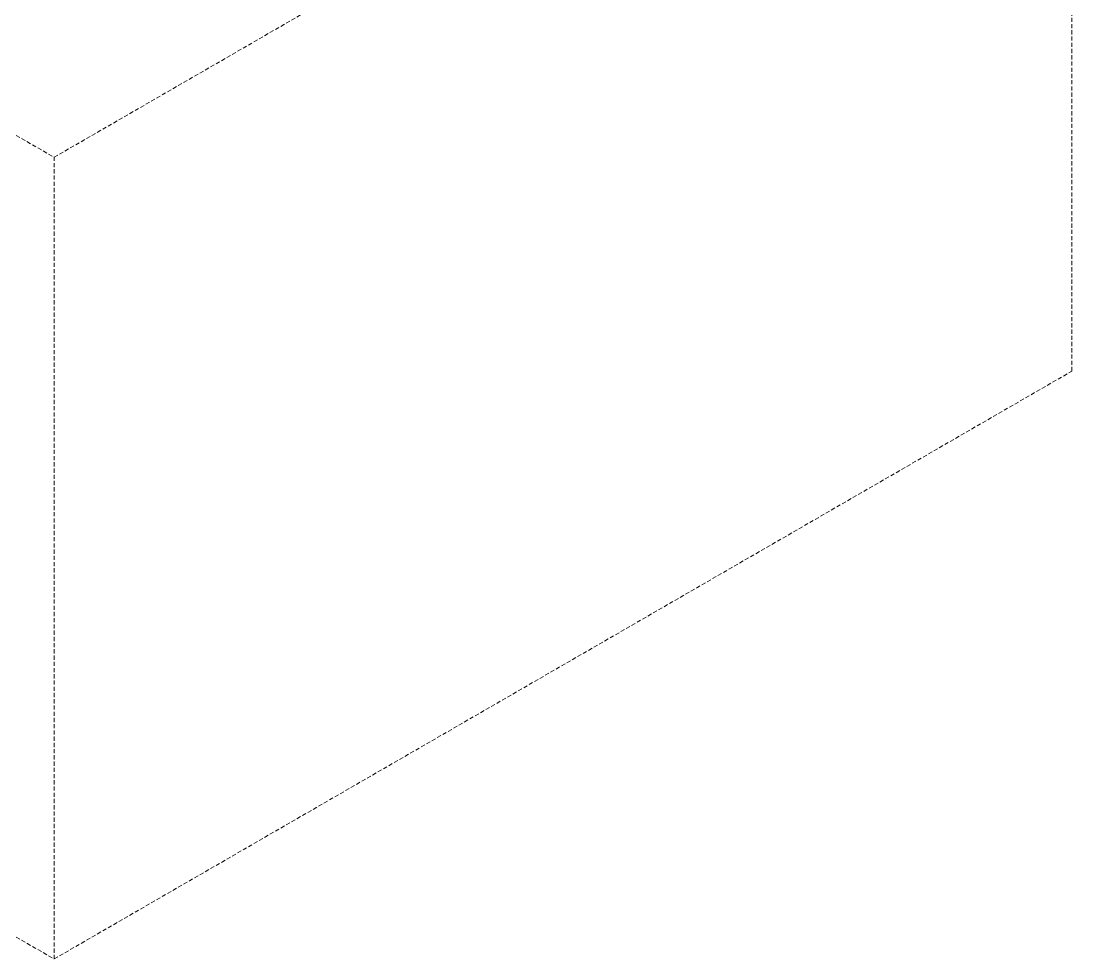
# Model space of a CAD drawing. Header units: millimetres. Extents: x -80 to 4518, y -398 to 2524.
# Drawn here: x 4080.3 to 4401.5, y 863.3 to 1149.9 of the extents above; entities that cross this region are included whole.
import ezdxf

# ---------------------------------------------------------------- set-up
doc = ezdxf.new("R2010")
doc.units = ezdxf.units.MM
doc.linetypes.add('HIDDEN', pattern=[1.905, 1.27, -0.635])
doc.layers.add('ZANO_R_przerywana', color=7, linetype='HIDDEN', lineweight=0)

msp = doc.modelspace()

# ---------------------------------------------------------------- linework, layer by layer
at = {"layer": 'ZANO_R_przerywana'}
for p, q in [((3595.43, 1394.06), (4090.41, 1108.28)), ((4090.41, 1108.28), (4401.53, 1287.91)), ((4401.53, 1042.96), (4401.53, 1287.91)), ((3595.43, 1149.11), (4090.41, 863.33)), ((4090.41, 863.33), (4090.41, 1108.28)), ((4090.41, 863.33), (4401.53, 1042.96))]:
    msp.add_line(p, q, dxfattribs=at)

doc.saveas('drawing.dxf')
